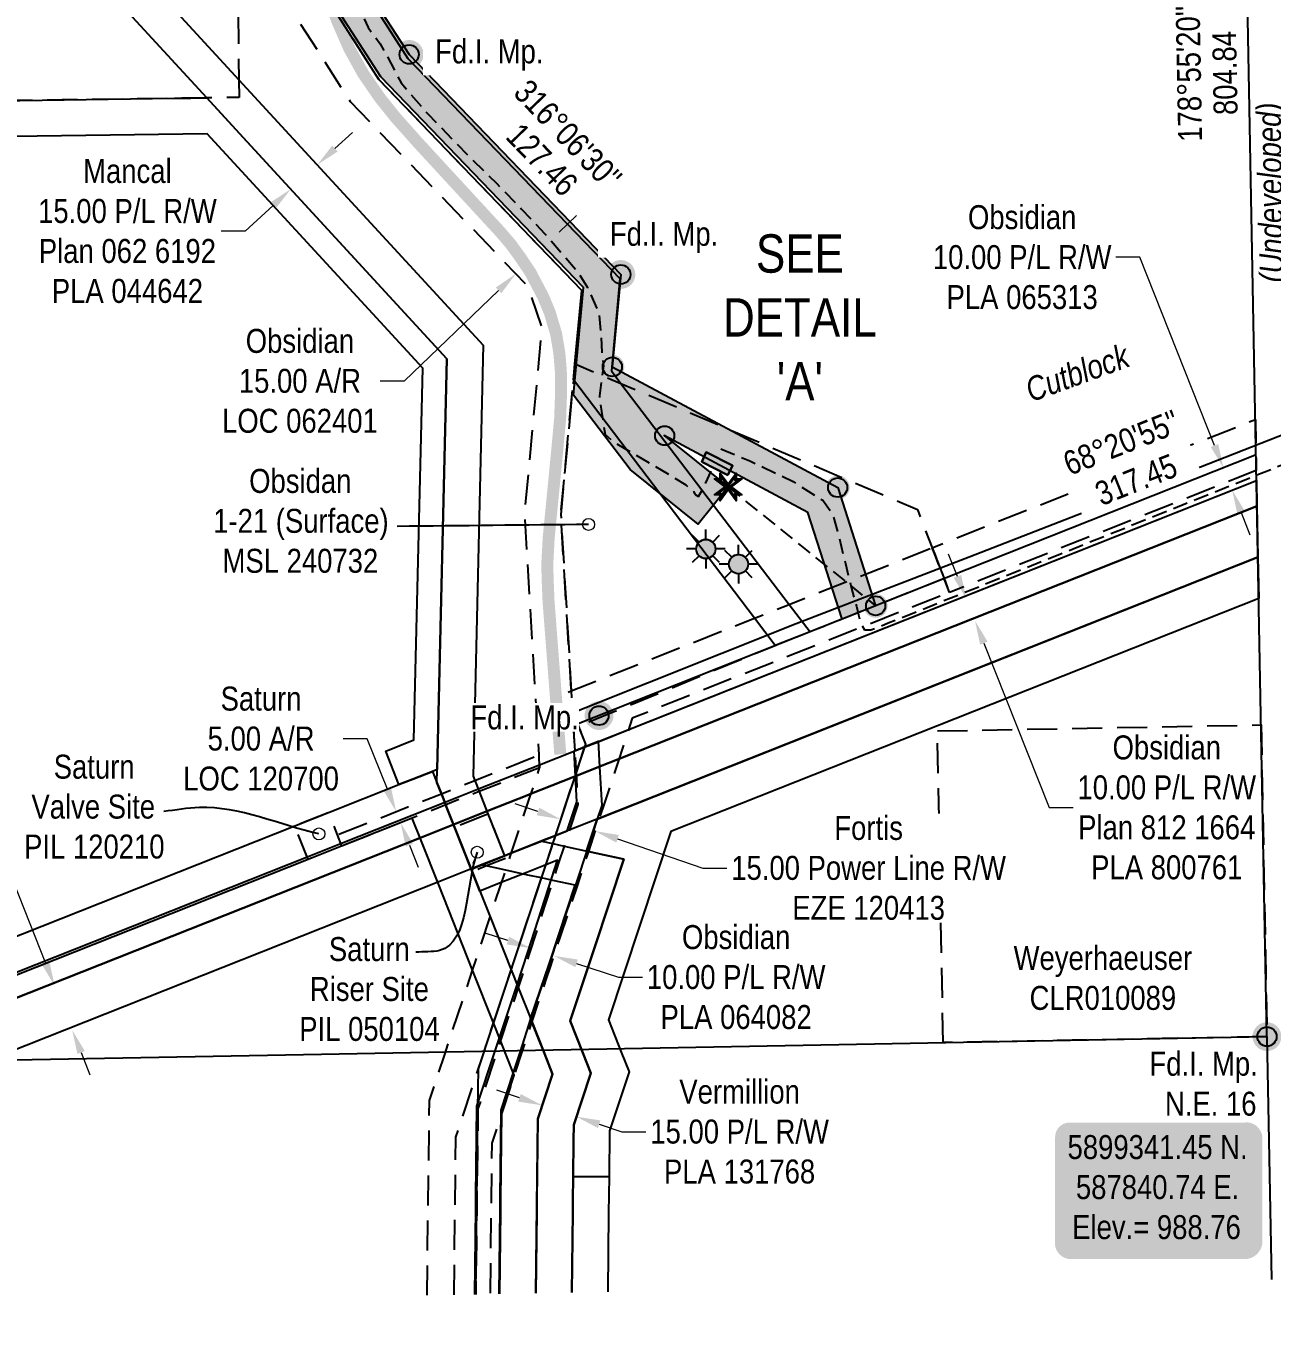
# Model space of a CAD drawing. Extents: x 583854 to 591751, y 5898015 to 5905299.
# Drawn here: x 587323 to 587843, y 5899224 to 5899763 of the extents above; entities that cross this region are included whole.
import ezdxf
from ezdxf.enums import TextEntityAlignment as Align

# ---------------------------------------------------------------- set-up
doc = ezdxf.new("R2010")
doc.units = 0
doc.header["$LTSCALE"] = 5
doc.header["$PDSIZE"] = 0.5
for name, pattern in [('foc-ACCESSROAD', [3.75, 2.5, -1.25]), ('foc-FLOWLINE', [3.75, 2.5, -1.25]), ('foc-TIELINE', [1.875, 1.25, -0.625]), ('UG_PIPE', [1.875, 1.25, -0.625])]:
    doc.linetypes.add(name, pattern=pattern)
doc.layers.get('Defpoints').update_dxf_attribs({"color": 9})
for name, color, linetype in [('AS-PIPE-UG', 44, 'UG_PIPE'), ('AS-POWER', 104, 'foc-POWER'), ('AS-ROADS', 254, 'Continuous'), ('C-AR', 13, 'foc-ACCESSROAD'), ('C-RW', 13, 'Continuous'), ('C-WS', 13, 'foc-ACCESSROAD'), ('C-WS-S', 8, 'Continuous'), ('DETAIL-T', 7, 'Continuous'), ('F-AR', 190, 'foc-ACCESSROAD'), ('F-EZE', 190, 'foc-FLOWLINE'), ('F-RW', 190, 'Continuous'), ('F-WS', 190, 'foc-ACCESSROAD'), ('L-BD', 7, 'Continuous'), ('L-BD1', 253, 'Continuous'), ('L-MON', 1, 'Continuous'), ('L-SEC', 7, 'Continuous'), ('L-TIE', 7, 'foc-TIELINE'), ('P-PROPOSED', 10, 'Continuous'), ('P-PROPOSED-H', 21, 'Continuous')]:
    doc.layers.add(name, color=color, linetype=linetype)
doc.layers.add('AS-STRUCTURE', color=7, linetype='Continuous', lineweight=30, true_color=0x595959)
doc.layers.add('AS-STRUCTURE-H', color=7, linetype='Continuous', true_color=0xa8a8a8)
for name, color, linetype, lineweight in [('C-AR-T', 13, 'Continuous', 9), ('C-RW-T', 13, 'Continuous', 9), ('C-WS-T', 13, 'Continuous', 9), ('F-AR-T', 190, 'Continuous', 9), ('F-EZE-T', 190, 'Continuous', 9), ('F-RW-T', 190, 'Continuous', 9), ('F-WS-T', 190, 'Continuous', 9), ('T-TEXT', 48, 'Continuous', 18)]:
    doc.layers.add(name, color=color, linetype=linetype, lineweight=lineweight)
doc.styles.add('175L', font='ARIALN.TTF', dxfattribs={"height": 20})
doc.styles.add('80', font='ARIALN.TTF', dxfattribs={"height": 10})
doc.styles.add('80CG', font='ARIALN.TTF', dxfattribs={"height": 10})
doc.styles.add('80L', font='ARIALN.TTF', dxfattribs={"height": 10})
doc.styles.add('80LS', font='ARIALNI.TTF', dxfattribs={"height": 10})
doc.styles.add('foc-LtypeFont', font='ARIALN.TTF', dxfattribs={"height": 7.35})
doc.linetypes.add('foc-POWER', pattern='A,6,-1,["P",foc-LtypeFont,S=0.2,R=0,X=-0.625,Y=-0.75],-1.24,4', length=12.24)
doc.linetypes.add('foc-POWER-NOLINE', pattern='A,0,-4,["P",foc-LtypeFont,S=0.2,R=0,X=-0.625,Y=-0.75],-8.24', length=12.24)
doc.dimstyles.new('Compass 5 000', dxfattribs={"dimscale": 5, "dimtxt": 9, "dimasz": 2, "dimexe": 0.2, "dimexo": 0.0625, "dimgap": 0.5, "dimtad": 0, "dimtih": 1, "dimtoh": 1, "dimzin": 0, "dimdsep": 46, "dimtxsty": '80CG', "dimcen": 0.1, "dimse1": 1, "dimse2": 1, "dimclrd": 256, "dimclrt": 256, "dimaunit": 1, "dimadec": 4, "dimazin": 0, "dimtfac": 0.06, "dimtofl": 0, "dimtmove": 0, "dimatfit": 1, "dimfxl": 0.2, "dimtolj": 1, "dimtzin": 0, "dimlwd": -1, "dimarcsym": 0})

# ---------------------------------------------------------------- blocks, each defined once
blk = doc.blocks.new('fdia')
at = {"color": 255, "const_width": 1}
blk.add_lwpolyline([(-0.5, 0, 1), (0.5, 0, 1)], format="xyb", close=True, dxfattribs=at)
blk = doc.blocks.new('Fdiaa')
blk.add_blockref('fdia', (0, 0))
blk = doc.blocks.new('fdib')
at = {"color": 1, "const_width": 1.6}
blk.add_lwpolyline([(-0.4, 0, 1), (0.4, 0, 1)], format="xyb", close=True, dxfattribs=at)
at = {"color": 1}
blk.add_circle((0, 0), 0.8, dxfattribs=at)
blk = doc.blocks.new('Fdibb')
blk.add_blockref('fdib', (0, 0))
blk = doc.blocks.new('fdicc')
for name in ['Fdibb', 'Fdiaa']:
    blk.add_blockref(name, (0, 0))
blk = doc.blocks.new('FDI')
blk.add_blockref('fdicc', (0, 0))
blk = doc.blocks.new('PLIA')
at = {"color": 255, "const_width": 1}
blk.add_lwpolyline([(-0.5, 0, 1), (0.5, 0, 1)], format="xyb", close=True, dxfattribs=at)
blk = doc.blocks.new('PLIAA')
blk.add_blockref('PLIA', (0, 0))
blk = doc.blocks.new('PLIB')
at = {"color": 1}
blk.add_circle((0, 0), 0.8, dxfattribs=at)
blk = doc.blocks.new('PLIBB')
blk.add_blockref('PLIB', (0, 0))
blk = doc.blocks.new('PLICC')
for name in ['PLIAA', 'PLIBB']:
    blk.add_blockref(name, (0, 0))
blk = doc.blocks.new('PLI')
blk.add_blockref('PLICC', (0, 0))
blk = doc.blocks.new('*D423')
at = {"layer": 'C-AR-T', "transparency": 16777216}
for p, q in [((587545.49, 5899677.02), (587552.7, 5899683.95)), ((587520.25, 5899652.76), (587480.93, 5899614.96)), ((587480.93, 5899614.96), (587470.93, 5899614.96))]:
    blk.add_line(p, q, dxfattribs=at)
for points in [[(587544.33, 5899678.22), (587546.64, 5899675.81), (587538.28, 5899670.09)], [(587519.1, 5899653.96), (587521.41, 5899651.56), (587527.46, 5899659.69)]]:
    blk.add_solid(points, dxfattribs=at)
at = {"layer": 'Defpoints', "color": 0, "transparency": 16777216}
for p in [(587523.17, 5899685.81), (587512.36, 5899675.41), (587538.28, 5899670.09)]:
    blk.add_point(p, dxfattribs=at)
at = {"layer": 'C-AR-T', "transparency": 16777216, "insert": (587437.41, 5899614.96), "char_height": 10, "attachment_point": 5, "style": '80CG'}
blk.add_mtext('\\A1;Obsidian\\P15.00 A/R\\PLOC 062401', dxfattribs=at)
blk = doc.blocks.new('*D430')
at = {"layer": 'C-RW-T', "transparency": 16777216}
for p, q in [((587787.73, 5899666.57), (587777.73, 5899666.57)), ((587818.87, 5899588.04), (587787.73, 5899666.57)), ((587829.93, 5899560.14), (587833.62, 5899550.84))]:
    blk.add_line(p, q, dxfattribs=at)
for points in [[(587820.42, 5899588.65), (587817.32, 5899587.42), (587822.56, 5899578.74)], [(587831.48, 5899560.76), (587828.38, 5899559.53), (587826.25, 5899569.44)]]:
    blk.add_solid(points, dxfattribs=at)
at = {"layer": 'Defpoints', "color": 0, "transparency": 16777216}
for p in [(587822.56, 5899578.74), (587813.5, 5899575.15), (587817.19, 5899565.85)]:
    blk.add_point(p, dxfattribs=at)
at = {"layer": 'C-RW-T', "transparency": 16777216, "insert": (587738.64, 5899666.57), "char_height": 10, "attachment_point": 5, "style": '80CG'}
blk.add_mtext('\\A1;Obsidian\\P10.00 P/L R/W\\PPLA 065313', dxfattribs=at)
blk = doc.blocks.new('*D431')
at = {"layer": 'C-RW-T', "transparency": 16777216}
for p, q in [((587524.19, 5899381.49), (587514.7, 5899384.64)), ((587552.8, 5899372.01), (587570.26, 5899366.23)), ((587570.26, 5899366.23), (587580.26, 5899366.23))]:
    blk.add_line(p, q, dxfattribs=at)
for points in [[(587524.71, 5899383.07), (587523.66, 5899379.91), (587533.68, 5899378.35)], [(587553.33, 5899373.59), (587552.28, 5899370.43), (587543.31, 5899375.16)]]:
    blk.add_solid(points, dxfattribs=at)
at = {"layer": 'Defpoints', "color": 0, "transparency": 16777216}
for p in [(587538.98, 5899394.35), (587548.61, 5899391.16), (587543.31, 5899375.16)]:
    blk.add_point(p, dxfattribs=at)
at = {"layer": 'C-RW-T', "transparency": 16777216, "insert": (587619.35, 5899366.23), "char_height": 10, "attachment_point": 5, "style": '80CG'}
blk.add_mtext('\\A1;Obsidian\\P10.00 P/L R/W\\PPLA 064082', dxfattribs=at)
blk = doc.blocks.new('*D432')
at = {"layer": 'C-RW-T', "transparency": 16777216}
for p, q in [((587711.64, 5899533.44), (587707.95, 5899542.74)), ((587722.67, 5899505.62), (587749.87, 5899437.02)), ((587749.87, 5899437.02), (587759.87, 5899437.02))]:
    blk.add_line(p, q, dxfattribs=at)
for points in [[(587713.19, 5899534.06), (587710.09, 5899532.83), (587715.32, 5899524.15)], [(587724.22, 5899506.23), (587721.12, 5899505), (587718.98, 5899514.91)]]:
    blk.add_solid(points, dxfattribs=at)
at = {"layer": 'Defpoints', "color": 0, "transparency": 16777216}
for p in [(587718.98, 5899514.91), (587683.79, 5899511.65), (587687.45, 5899502.41)]:
    blk.add_point(p, dxfattribs=at)
at = {"layer": 'C-RW-T', "transparency": 16777216, "insert": (587798.95, 5899437.02), "char_height": 10, "attachment_point": 5, "style": '80CG'}
blk.add_mtext('\\A1;Obsidian\\P10.00 P/L R/W\\PPlan 812 1664\\PPLA 800761', dxfattribs=at)
blk = doc.blocks.new('*D449')
at = {"layer": 'Defpoints', "color": 0, "transparency": 16777216}
for p in [(587476.85, 5899435.04), (587477.56, 5899435.32), (587478.69, 5899430.39)]:
    blk.add_point(p, dxfattribs=at)
at = {"layer": 'F-AR-T', "transparency": 16777216}
for p, q in [((587465.5, 5899465.73), (587455.5, 5899465.73)), ((587473.87, 5899444.62), (587465.5, 5899465.73)), ((587483.08, 5899421.37), (587486.77, 5899412.08))]:
    blk.add_line(p, q, dxfattribs=at)
for points in [[(587475.42, 5899445.23), (587472.32, 5899444), (587477.56, 5899435.32)], [(587484.63, 5899421.99), (587481.54, 5899420.76), (587479.4, 5899430.67)]]:
    blk.add_solid(points, dxfattribs=at)
at = {"layer": 'F-AR-T', "transparency": 16777216, "insert": (587421.21, 5899465.73), "char_height": 10, "attachment_point": 5, "style": '80CG'}
blk.add_mtext('\\A1;Saturn\\P5.00 A/R\\PLOC 120700', dxfattribs=at)
blk = doc.blocks.new('*D457')
at = {"layer": 'Defpoints', "color": 0, "transparency": 16777216}
for p in [(587548.51, 5899438.97), (587562.79, 5899434.07), (587560.44, 5899427.22)]:
    blk.add_point(p, dxfattribs=at)
at = {"layer": 'F-EZE-T', "transparency": 16777216}
for p, q in [((587536.7, 5899435.37), (587527.25, 5899438.62)), ((587569.9, 5899423.98), (587605.46, 5899411.78)), ((587605.46, 5899411.78), (587615.46, 5899411.78))]:
    blk.add_line(p, q, dxfattribs=at)
for points in [[(587537.25, 5899436.95), (587536.16, 5899433.79), (587546.16, 5899432.12)], [(587570.44, 5899425.55), (587569.36, 5899422.4), (587560.44, 5899427.22)]]:
    blk.add_solid(points, dxfattribs=at)
at = {"layer": 'F-EZE-T', "transparency": 16777216, "insert": (587674.6, 5899411.78), "char_height": 10, "attachment_point": 5, "style": '80CG', "bg_fill": 3, "box_fill_scale": 1.1, "bg_fill_color": 256, "bg_fill_true_color": 13158600, "bg_fill_transparency": 0}
blk.add_mtext('\\A1;Fortis\\P15.00 Power Line R/W\\PEZE 120413', dxfattribs=at)
blk = doc.blocks.new('*D468')
at = {"layer": 'Defpoints', "color": 0, "transparency": 16777216}
for p in [(587442.65, 5899707.3), (587431.61, 5899697.15), (587433.59, 5899694.99)]:
    blk.add_point(p, dxfattribs=at)
at = {"layer": 'F-RW-T', "transparency": 16777216}
for p, q in [((587451.99, 5899711.91), (587459.35, 5899718.68)), ((587426.23, 5899688.22), (587414.55, 5899677.48)), ((587414.55, 5899677.48), (587404.55, 5899677.48))]:
    blk.add_line(p, q, dxfattribs=at)
for points in [[(587450.86, 5899713.14), (587453.12, 5899710.68), (587444.63, 5899705.14)], [(587425.11, 5899689.45), (587427.36, 5899687), (587433.59, 5899694.99)]]:
    blk.add_solid(points, dxfattribs=at)
at = {"layer": 'F-RW-T', "transparency": 16777216, "insert": (587365.46, 5899677.48), "char_height": 10, "attachment_point": 5, "style": '80CG'}
blk.add_mtext('\\A1;Mancal\\P15.00 P/L R/W\\PPlan 062 6192\\PPLA 044642', dxfattribs=at)
blk = doc.blocks.new('*D471')
at = {"layer": 'Defpoints', "color": 0, "transparency": 16777216}
for p in [(587541.18, 5899320.97), (587555.43, 5899316.25), (587552.72, 5899308.06)]:
    blk.add_point(p, dxfattribs=at)
at = {"layer": 'F-RW-T', "transparency": 16777216}
for p, q in [((587528.98, 5899315.92), (587519.48, 5899319.06)), ((587562.21, 5899304.91), (587571.7, 5899301.77)), ((587571.7, 5899301.77), (587581.7, 5899301.77))]:
    blk.add_line(p, q, dxfattribs=at)
for points in [[(587529.5, 5899317.5), (587528.45, 5899314.33), (587538.47, 5899312.77)], [(587562.73, 5899306.49), (587561.69, 5899303.33), (587552.72, 5899308.06)]]:
    blk.add_solid(points, dxfattribs=at)
at = {"layer": 'F-RW-T', "transparency": 16777216, "insert": (587620.79, 5899301.77), "char_height": 10, "attachment_point": 5, "style": '80CG'}
blk.add_mtext('\\A1;Vermillion\\P15.00 P/L R/W\\PPLA 131768', dxfattribs=at)
blk = doc.blocks.new('*D472')
at = {"layer": 'Defpoints', "color": 0, "transparency": 16777216}
for p in [(587335.09, 5899362.72), (587344.11, 5899366.29), (587351.48, 5899347.71)]:
    blk.add_point(p, dxfattribs=at)
at = {"layer": 'F-RW-T', "transparency": 16777216}
for p, q in [((587297.01, 5899458.78), (587287.01, 5899458.78)), ((587331.4, 5899372.01), (587297.01, 5899458.78)), ((587346.14, 5899334.84), (587349.82, 5899325.54))]:
    blk.add_line(p, q, dxfattribs=at)
for points in [[(587332.95, 5899372.63), (587329.85, 5899371.4), (587335.09, 5899362.72)], [(587347.69, 5899335.45), (587344.59, 5899334.23), (587342.45, 5899344.14)]]:
    blk.add_solid(points, dxfattribs=at)
at = {"layer": 'F-RW-T', "transparency": 16777216, "insert": (587247.47, 5899458.78), "char_height": 10, "attachment_point": 5, "style": '80CG'}
blk.add_mtext('\\A1;Westbrick\\P20.00 P/L R/W\\PPlan 802 2078\\PPLA 800053', dxfattribs=at)
blk = doc.blocks.new('GAS')
h = blk.add_hatch(color=255)
h.dxf.hatch_style = 1
edge = h.paths.add_edge_path()
edge.add_arc((0, 0), 0.9, 0, 360)
for p, q in [((-0.57, 0.57), (-1.14, 1.14)), ((0, 0.81), (0, 1.62)), ((0.57, 0.57), (1.14, 1.14)), ((-0.81, 0), (-1.62, 0)), ((1.62, 0), (0.81, 0)), ((-0.57, -0.57), (-1.14, -1.14)), ((0, -0.81), (0, -1.62)), ((1.14, -1.14), (0.57, -0.57))]:
    blk.add_line(p, q)
blk.add_circle((0, 0), 0.8)
blk = doc.blocks.new('TEMP')
h = blk.add_hatch(color=255)
h.dxf.hatch_style = 1
h.paths.add_polyline_path([(0, 0.25), (-0.67, 1.15), (-0.67, 0.67), (-1.15, 0.67), (-0.25, 0), (-1.15, -0.67), (-0.67, -0.67), (-0.67, -1.15), (0, -0.25), (0.67, -1.15), (0.67, -0.67), (1.15, -0.67), (0.25, 0), (1.15, 0.67), (0.67, 0.67), (0.67, 1.15)])
h.paths.add_polyline_path([(0.57, 0.85), (0.57, 0.57), (0.85, 0.57), (0.08, 0), (0.85, -0.57), (0.57, -0.57), (0.57, -0.85), (0, -0.08), (-0.57, -0.85), (-0.57, -0.57), (-0.85, -0.57), (-0.08, 0), (-0.85, 0.57), (-0.57, 0.57), (-0.57, 0.85), (0, 0.08)], flags=16)
h = blk.add_hatch(color=1)
h.dxf.hatch_style = 1
h.paths.add_polyline_path([(0, 0.08), (-0.57, 0.85), (-0.57, 0.57), (-0.85, 0.57), (-0.08, 0), (-0.85, -0.57), (-0.57, -0.57), (-0.57, -0.85), (0, -0.08), (0.57, -0.85), (0.57, -0.57), (0.85, -0.57), (0.08, 0), (0.85, 0.57), (0.57, 0.57), (0.57, 0.85)])
at = {"color": 1}
for p, q in [((-0.08, 0), (0.08, 0)), ((0, 0.08), (0, -0.08))]:
    blk.add_line(p, q, dxfattribs=at)
at = {"color": 255, "flags": 128}
blk.add_lwpolyline([(-0.25, 0), (-1.15, 0.67), (-0.67, 0.67), (-0.67, 1.15), (0, 0.25), (0.67, 1.15), (0.67, 0.67), (1.15, 0.67), (0.25, 0), (1.15, -0.67), (0.67, -0.67), (0.67, -1.15), (0, -0.25), (-0.67, -1.15), (-0.67, -0.67), (-1.15, -0.67)], close=True, dxfattribs=at)
at = {"color": 1, "flags": 128}
blk.add_lwpolyline([(-0.08, 0), (-0.85, 0.57), (-0.57, 0.57), (-0.57, 0.85), (0, 0.08), (0.57, 0.85), (0.57, 0.57), (0.85, 0.57), (0.08, 0), (0.85, -0.57), (0.57, -0.57), (0.57, -0.85), (0, -0.08), (-0.57, -0.85), (-0.57, -0.57), (-0.85, -0.57)], close=True, dxfattribs=at)
blk = doc.blocks.new('*U518')
h = blk.add_hatch(color=254)
edge = h.paths.add_edge_path()
edge.add_line((-36.5, -28.5), (36.5, -28.5))
edge.add_arc((36.5, -22.5), 6, 270, 360)
edge.add_line((42.5, -22.5), (42.5, 21))
edge.add_arc((36.5, 21), 6, 0, 90)
edge.add_line((36.5, 27), (-36.5, 27))
edge.add_arc((-36.5, 21), 6, 90, 180)
edge.add_line((-42.5, 21), (-42.5, -22.5))
edge.add_arc((-36.5, -22.5), 6, 180, 270)
at = {"color": 1, "flags": 128}
blk.add_lwpolyline([(-36.5, -28.5, 3, 3, 0), (36.5, -28.5, 3, 3, 0.414214), (42.5, -22.5, 3, 3, 0), (42.5, 21, 3, 0, 0.414214), (36.5, 27, 0, 0, 0), (-36.5, 27, 0, 0, 0.414214), (-42.5, 21, 0, 0, 0), (-42.5, -22.5, 0, 3, 0.414214)], format="xyseb", close=True, dxfattribs=at)
blk.add_lwpolyline([(-6.9, -6.79, 0, 10, 0), (0, 0, 5, 5, 0)], format="xyseb", dxfattribs=at)
at = {"color": 1, "style": '80'}
blk.add_attdef('ENTER_TEXT_001', (-35.99, -5), '', height=10, dxfattribs=at)

msp = doc.modelspace()

# ---------------------------------------------------------------- hatches: boundary and pattern name
at = {"layer": 'AS-STRUCTURE-H'}
h = msp.add_hatch(color=256, dxfattribs=at)
h.dxf.hatch_style = 1
h.paths.add_polyline_path([(587615.886, 5899575.746), (587617.869, 5899579.655), (587606.824, 5899585.204), (587604.974, 5899581.291)])
at = {"layer": 'P-PROPOSED-H'}
h = msp.add_hatch(color=256, dxfattribs=at)
h.dxf.hatch_style = 1
h.paths.add_polyline_path([(587498.3, 5900068.084), (587495.271, 5899938.971), (587455.794, 5899844.767), (587466.181, 5899777.245), (587482.96, 5899751.215), (587571.284, 5899659.405), (587567.707, 5899620.844), (587661.696, 5899570.507), (587677.526, 5899521.168), (587663.558, 5899515.626), (587649.272, 5899560.153), (587589.393, 5899592.245), (587616.013, 5899570.777), (587603.463, 5899555.216), (587575.08, 5899578.106), (587551.556, 5899609.057), (587555.721, 5899653.956), (587471.146, 5899741.869), (587451.848, 5899771.807), (587440.333, 5899846.664), (587480.348, 5899942.154), (587483.287, 5900067.418), (587468.418, 5900199.55), (587464.068, 5900238.516), (587421.527, 5900476.395), (587401.296, 5900565.023), (587414.72, 5900587.842), (587610.511, 5900644.645), (587595.098, 5900715.345), (587637.209, 5900724.525), (587640.402, 5900709.876), (587612.941, 5900703.889), (587628.144, 5900634.15), (587424.621, 5900575.103), (587413.545, 5900556.276), (587431.325, 5900478.388), (587473.965, 5900239.952), (587478.352, 5900200.659), (587640.4, 5900201.215), (587640.428, 5900162.253), (587682.923, 5900162.966), (587683.174, 5900147.975), (587625.446, 5900147.006), (587625.418, 5900186.17), (587485.04, 5900185.689)])

# ---------------------------------------------------------------- linework, layer by layer
at = {"layer": 'AS-PIPE-UG', "flags": 128}
for points in [[(587635.468, 5900717.015), (587623.473, 5900713.644), (587611.978, 5900710.894), (587607.4, 5900709.99), (587605.851, 5900709.277), (587604.941, 5900707.275), (587607.104, 5900698.956), (587608.624, 5900692.884), (587610.718, 5900684.29), (587614.398, 5900665.328), (587615.323, 5900656.302), (587617.118, 5900649.526), (587619.328, 5900643.37), (587618.961, 5900641.09), (587616.918, 5900638.948), (587612.123, 5900636.901), (587601.948, 5900633.873), (587588.969, 5900632.192), (587572.98, 5900629.471), (587561.106, 5900626.22), (587537.973, 5900620.058), (587518.547, 5900614.496), (587503.176, 5900609.467), (587479.284, 5900602.431), (587462.535, 5900597.005), (587450.92, 5900592.162), (587443.266, 5900588.764), (587434.45, 5900585.133), (587429.052, 5900583.099), (587424.024, 5900581.127), (587418.857, 5900579.3), (587415.625, 5900576.2), (587413.506, 5900572.074), (587410.117, 5900566.107), (587407.375, 5900561.591), (587404.844, 5900555.784), (587406.899, 5900544.435), (587411.279, 5900528.419), (587416.956, 5900506.543), (587426.165, 5900475.14), (587429.528, 5900456.532), (587433.197, 5900436.737), (587437.123, 5900415.084), (587443.15, 5900381.852), (587447.14, 5900361.991), (587452.106, 5900337.124), (587457.907, 5900305.877), (587463.538, 5900269.253), (587468.282, 5900242.073), (587472.046, 5900217.673), (587474.478, 5900199.931), (587481.105, 5900157.423), (587480.973, 5900134.854), (587484.107, 5900112.306), (587485.972, 5900097.791), (587487.144, 5900085.443), (587487.578, 5900074.771), (587486.053, 5900055.711), (587484.885, 5900032.957), (587483.645, 5900007.07), (587482.914, 5899982.203), (587482.564, 5899966.878), (587482.275, 5899956.761), (587481.906, 5899949.864), (587480.423, 5899941.092), (587478.205, 5899929.284), (587471.504, 5899908.504), (587461.976, 5899885.742), (587455.992, 5899873.636), (587454.359, 5899861.655), (587452.013, 5899852.881), (587450.034, 5899844.035), (587449.843, 5899835.397), (587451.042, 5899824.912), (587453.357, 5899805.646), (587456.723, 5899788.129), (587460.425, 5899774.607), (587465.836, 5899762.413), (587470.934, 5899755.672), (587479.573, 5899739.402), (587490.749, 5899726.417), (587507.768, 5899708.869), (587519.485, 5899697.346), (587529.635, 5899686.854), (587539.586, 5899676.353), (587547.77, 5899667.03), (587553.422, 5899660.345), (587557.321, 5899653.952), (587562.109, 5899643.456), (587562.857, 5899635.721), (587563.36, 5899626.929), (587563.958, 5899621.323), (587562.334, 5899608.749), (587563.144, 5899602.27), (587564.704, 5899592.637), (587568.565, 5899589.253), (587582.336, 5899581.281), (587591.456, 5899575.991), (587598.344, 5899571.579), (587601.614, 5899568.803), (587602.264, 5899567.589), (587603.671, 5899566.802), (587605.728, 5899570.428), (587608.916, 5899577.381)], [(587612.929, 5899586.699), (587625.071, 5899581.667), (587643.111, 5899573.04), (587655.517, 5899565.223), (587659.685, 5899559.339), (587662.182, 5899550.231), (587664.893, 5899538.81), (587667.38, 5899528.927), (587669.484, 5899520.976), (587670.406, 5899517.355), (587671.13, 5899514.118), (587672.879, 5899511.112), (587675.497, 5899511.13), (587682.807, 5899514.017), (587963.114, 5899626.62), (587967.188, 5899629.352), (587971.988, 5899633.234), (587976.058, 5899637.002), (587979.169, 5899640.138), (587982.016, 5899643.989), (587985.206, 5899648.935), (587989.897, 5899656.873), (587994.501, 5899664.625), (587998.205, 5899670.045), (588000.791, 5899673.248), (588003.417, 5899675.712), (588007.051, 5899678.412), (588013.72, 5899680.863), (588019.781, 5899683.107), (588031.501, 5899686.275), (588047.036, 5899691.338), (588067.886, 5899699.778), (588091.434, 5899710.338), (588114.999, 5899720.411), (588129.035, 5899727.087), (588136.958, 5899730.848), (588142.324, 5899733.179), (588147.015, 5899735.749), (588149.383, 5899742.336), (588151.4, 5899749.793), (588153.835, 5899757.501), (588155.52, 5899763.352), (588156.93, 5899768.704), (588158.283, 5899773.542), (588160.012, 5899780.265), (588162.046, 5899785.624), (588165.184, 5899788.09), (588170.589, 5899791.546), (588176.723, 5899795.652), (588186.296, 5899799.791), (588195.163, 5899800.041), (588211.62, 5899800.587), (588223, 5899801.04), (588231.2, 5899801.289), (588255.913, 5899802.773), (588260.792, 5899802.85), (588266.978, 5899803.107), (588270.743, 5899803.152), (588274.192, 5899804.077), (588275.136, 5899806.486), (588274.272, 5899812.681), (588273.646, 5899820.655), (588272.77, 5899846.15), (588272.604, 5899871.858), (588272.226, 5899908.412), (588271.538, 5899943.486), (588273.368, 5899967.69), (588274.684, 5899974.249), (588276.577, 5899984.478), (588278.617, 5899996.656), (588279.865, 5900008.266)]]:
    msp.add_lwpolyline(points, dxfattribs=at)
at = {"layer": 'AS-POWER', "flags": 128}
for points in [[(587551.419, 5899476.63), (587644.37, 5899513.858), (587716.573, 5899541.592), (587809.071, 5899577.581), (587892.45, 5899610.323), (587961.99, 5899636.614), (587961.99, 5899636.614), (588019.844, 5899663.994), (588019.844, 5899663.994), (588036.793, 5899671.585)], [(587510.773, 5899233.904), (587511.652, 5899311.315), (587511.842, 5899327.973)]]:
    msp.add_lwpolyline(points, dxfattribs=at)
at = {"layer": 'AS-POWER', "linetype": 'foc-POWER-NOLINE', "flags": 128}
msp.add_lwpolyline([(587511.842, 5899327.973), (587556.623, 5899463.517), (587551.419, 5899476.63)], dxfattribs=at)
at = {"layer": 'AS-ROADS', "const_width": 4.998, "flags": 128}
msp.add_lwpolyline([(587546.007, 5899459.217), (587541.982, 5899511.544), (587541.095, 5899523.184), (587540.802, 5899530.258), (587540.564, 5899538.223), (587541.148, 5899549.3), (587544.709, 5899585.958), (587545.946, 5899599.3), (587546.357, 5899610.958), (587546.226, 5899619.248), (587545.609, 5899626.641), (587544.29, 5899634.524), (587541.648, 5899643.422), (587538.96, 5899649.967), (587533.505, 5899660.341), (587529.411, 5899666.442), (587525.431, 5899671.924), (587521.114, 5899676.989), (587486.294, 5899714.783), (587477.489, 5899724.692), (587470.89, 5899732.894), (587463.779, 5899743.218), (587458, 5899753.671), (587453.183, 5899764.682), (587449.533, 5899774.392)], dxfattribs=at)
at = {"layer": 'AS-STRUCTURE', "flags": 128}
msp.add_lwpolyline([(587615.886, 5899575.746), (587617.869, 5899579.655), (587606.824, 5899585.204), (587604.974, 5899581.291)], close=True, dxfattribs=at)
at = {"layer": 'C-AR', "flags": 128}
msp.add_lwpolyline([(587490.468, 5899233.526), (587491.395, 5899314.751), (587497.642, 5899333.612), (587509.427, 5899369.2), (587516.772, 5899391.382), (587521.059, 5899404.327), (587523.234, 5899410.895), (587525.109, 5899416.557), (587533.032, 5899440.483), (587533.301, 5899441.294), (587537.395, 5899453.649), (587537.125, 5899458.939), (587531.193, 5899559.566), (587538.446, 5899637.344), (587532.444, 5899654.51), (587458.549, 5899731.389), (587436.759, 5899765.285), (587428.667, 5899818.589), (587439.689, 5899844.896), (587451.1, 5899770.715), (587470.376, 5899740.729), (587554.947, 5899652.744), (587552.091, 5899622.124), (587551.465, 5899615.403), (587546.233, 5899559.31), (587550.577, 5899485.691), (587551.058, 5899477.541), (587551.501, 5899470.021), (587552.129, 5899459.384), (587552.603, 5899451.35), (587552.742, 5899449.001), (587553.374, 5899438.289), (587549.358, 5899426.17), (587547.619, 5899420.925), (587545.299, 5899413.93), (587542.935, 5899406.6), (587532.913, 5899375.535), (587528.43, 5899361.994), (587521.086, 5899339.811), (587519.169, 5899334.014), (587511.652, 5899311.315), (587511.223, 5899273.508), (587511.166, 5899268.512), (587510.773, 5899233.904)], dxfattribs=at)
at = {"layer": 'C-RW'}
for points in [[(587489.56, 5900137.957), (587497.622, 5900066.579), (587494.666, 5899937.416), (587455.223, 5899843.137), (587465.678, 5899775.616), (587482.475, 5899749.562), (587570.88, 5899657.766), (587567.319, 5899619.184), (587571.296, 5899613.956), (587641.447, 5899521.749), (587650.154, 5899510.305), (587635.678, 5899504.559), (587626.979, 5899516.009), (587551.465, 5899615.403), (587552.091, 5899622.124), (587554.947, 5899652.744), (587470.376, 5899740.729), (587451.1, 5899770.715), (587439.689, 5899844.896), (587479.807, 5899940.653), (587482.755, 5900065.875), (587474.403, 5900137.675)], [(587221.568, 5899329.726), (587440.833, 5899416.639), (587454.79, 5899422.172), (587484.263, 5899433.855), (587498.208, 5899439.386), (587512.147, 5899444.91), (587537.372, 5899454.899), (587552.106, 5899460.635), (587555.706, 5899462.063), (587562.151, 5899464.62), (587573.907, 5899469.287), (587836.378, 5899573.474), (587836.578, 5899562.801), (587569.917, 5899457.07), (587562.723, 5899454.217), (587552.719, 5899450.251), (587551.666, 5899449.834), (587533.277, 5899442.544), (587532.768, 5899442.342), (587515.811, 5899435.619), (587501.883, 5899430.098), (587487.941, 5899424.572), (587250.025, 5899330.255)], [(587510.328, 5899233.896), (587510.734, 5899269.6), (587510.791, 5899274.597), (587511.22, 5899312.404), (587518.737, 5899335.102), (587520.654, 5899340.899), (587527.998, 5899363.083), (587532.481, 5899376.623), (587542.503, 5899407.688), (587544.867, 5899415.018), (587539.047, 5899412.712), (587532.094, 5899409.957), (587520.627, 5899405.415), (587512.485, 5899402.189), (587508.844, 5899411.366), (587514.799, 5899413.728), (587522.776, 5899416.892), (587524.677, 5899417.645), (587539.773, 5899423.629), (587543.087, 5899424.943), (587548.927, 5899427.258), (587552.942, 5899439.377), (587552.31, 5899450.089), (587552.171, 5899452.439), (587551.73, 5899460.68), (587555.229, 5899462.074), (587561.772, 5899464.67), (587562.315, 5899454.055), (587563.312, 5899437.935), (587561.322, 5899432.135), (587557.291, 5899419.747), (587552.567, 5899405.493), (587545.537, 5899384.275), (587541.08, 5899370.807), (587539.889, 5899367.21), (587533.636, 5899348.873), (587529.284, 5899335.299), (587526.393, 5899326.433), (587521.206, 5899310.768), (587520.798, 5899274.489), (587520.742, 5899269.49), (587520.345, 5899234.082)]]:
    msp.add_lwpolyline(points, dxfattribs=at)
at = {"layer": 'C-RW', "flags": 128}
msp.add_lwpolyline([(587836.177, 5899584.149), (587551.437, 5899471.118), (587552.057, 5899460.61), (587836.378, 5899573.474)], dxfattribs=at)
at = {"layer": 'C-WS', "flags": 128}
for points in [[(587411.959, 5899740.67), (587412.06, 5899733.264), (587398.567, 5899733.081), (587391.893, 5899732.989), (587385.145, 5899732.896), (587302.071, 5899731.76), (587300.566, 5899841.751), (587410.555, 5899843.254), (587410.793, 5899825.937), (587411.024, 5899808.973), (587411.959, 5899740.67)], [(587553.696, 5899470.892), (587551.501, 5899470.021), (587551.058, 5899477.541), (587550.577, 5899485.691), (587546.233, 5899559.31), (587551.465, 5899615.403), (587552.743, 5899621.847), (587571.296, 5899613.956), (587694.951, 5899561.364), (587701.108, 5899545.424), (587702.309, 5899542.315), (587706.096, 5899532.512), (587697.129, 5899528.952), (587650.435, 5899510.417), (587635.958, 5899504.67), (587553.696, 5899470.892)]]:
    msp.add_lwpolyline(points, close=True, dxfattribs=at)
at = {"layer": 'F-AR', "flags": 128}
msp.add_lwpolyline([(587484.286, 5899432.605), (587454.813, 5899420.922), (587452.968, 5899425.573), (587482.443, 5899437.255), (587496.389, 5899442.786), (587510.322, 5899448.313), (587537.125, 5899458.939), (587537.395, 5899453.649), (587512.171, 5899443.66), (587498.231, 5899438.134), (587484.286, 5899432.605)], close=True, dxfattribs=at)
at = {"layer": 'F-EZE', "flags": 128}
msp.add_lwpolyline([(587836.3, 5899577.585), (587708.312, 5899526.776), (587706.498, 5899531.47), (587702.308, 5899542.315), (587701.108, 5899545.424), (587835.898, 5899598.933), (587836.177, 5899584.149), (587836.3, 5899577.585)], close=True, dxfattribs=at)
msp.add_lwpolyline([(587501.727, 5899233.736), (587502.446, 5899299.534), (587513.804, 5899333.914), (587518.176, 5899347.146), (587525.512, 5899369.35), (587538.163, 5899407.641), (587539.479, 5899411.623), (587542.891, 5899421.955), (587543.519, 5899423.854), (587551.689, 5899448.584), (587552.603, 5899451.35), (587555.73, 5899460.813), (587556.623, 5899463.517), (587553.696, 5899470.892), (587551.058, 5899477.541), (587548.198, 5899484.747), (587550.577, 5899485.691), (587626.979, 5899516.009), (587641.447, 5899521.749), (587701.108, 5899545.424), (587702.308, 5899542.315), (587706.498, 5899531.47), (587708.312, 5899526.776), (587575.961, 5899474.257), (587573.93, 5899468.037), (587569.94, 5899455.82), (587563.744, 5899436.846), (587561.754, 5899431.046), (587557.723, 5899418.659), (587552.999, 5899404.405), (587545.969, 5899383.186), (587541.511, 5899369.718), (587540.321, 5899366.121), (587534.068, 5899347.785), (587529.716, 5899334.211), (587526.825, 5899325.345), (587521.638, 5899309.68), (587517.413, 5899297.042), (587517.155, 5899273.444), (587517.101, 5899268.447), (587516.725, 5899234.015)], dxfattribs=at)
at = {"layer": 'F-RW'}
for points in [[(587514.799, 5899413.728), (587508.844, 5899411.366), (587501.905, 5899428.847), (587498.586, 5899437.236), (587498.231, 5899438.134), (587496.389, 5899442.786), (587494.553, 5899447.421), (587494.686, 5899452.949), (587498.743, 5899624.15), (587412.199, 5899718.258), (587398.567, 5899733.081), (587348.099, 5899787.962), (587359.138, 5899798.113), (587411.959, 5899740.67), (587513.872, 5899629.846), (587509.615, 5899450.109), (587510.322, 5899448.313), (587512.171, 5899443.66), (587515.835, 5899434.369), (587522.776, 5899416.892), (587514.799, 5899413.728)], [(587566.551, 5899302.143), (587566.343, 5899282.902), (587551.354, 5899283.078), (587551.523, 5899298.06), (587551.597, 5899304.675), (587558.746, 5899326.265), (587555.402, 5899334.69), (587550.129, 5899347.994), (587560.218, 5899378.467), (587572.483, 5899415.504), (587556.984, 5899418.821), (587561.322, 5899432.135), (587836.98, 5899541.455), (587837.305, 5899524.188), (587592.059, 5899426.956), (587566.073, 5899348.46), (587571.413, 5899334.988), (587574.69, 5899326.729), (587566.551, 5899302.143)]]:
    msp.add_lwpolyline(points, close=True, dxfattribs=at)
for points in [[(587302.071, 5899731.76), (587385.145, 5899732.896), (587391.893, 5899732.989), (587398.567, 5899733.081), (587412.199, 5899718.258), (587498.743, 5899624.15), (587494.686, 5899452.949), (587492.706, 5899452.085), (587484.562, 5899448.914), (587478.719, 5899446.627), (587473.198, 5899460.567), (587484.969, 5899465.229), (587488.646, 5899620.35), (587398.775, 5899718.075), (587287.27, 5899716.55)], [(587250.025, 5899330.255), (587487.941, 5899424.572), (587501.883, 5899430.098), (587515.811, 5899435.619), (587532.768, 5899442.342), (587533.277, 5899442.544), (587551.666, 5899449.834), (587552.719, 5899450.251), (587562.723, 5899454.217), (587569.917, 5899457.07), (587836.578, 5899562.801), (587836.98, 5899541.455), (587561.731, 5899432.297), (587549.335, 5899427.42), (587543.495, 5899425.105), (587540.182, 5899423.791), (587525.086, 5899417.807), (587523.185, 5899417.054), (587515.207, 5899413.89), (587509.252, 5899411.528), (587495.305, 5899405.998), (587306.935, 5899331.313)], [(587216.081, 5899342.441), (587435.33, 5899429.409), (587449.267, 5899434.938), (587478.719, 5899446.627), (587484.562, 5899448.914), (587492.706, 5899452.085), (587494.554, 5899447.421), (587496.39, 5899442.787), (587498.232, 5899438.136), (587498.589, 5899437.239), (587501.907, 5899428.847), (587509.276, 5899410.278), (587512.917, 5899401.101), (587516.772, 5899391.382), (587525.512, 5899369.35), (587528.43, 5899361.994), (587534.068, 5899347.785), (587539.377, 5899334.391), (587542.785, 5899325.803), (587536.617, 5899307.177), (587536.236, 5899273.238), (587536.18, 5899268.239), (587535.8, 5899234.37)], [(587520.789, 5899234.091), (587521.174, 5899268.402), (587521.23, 5899273.4), (587521.638, 5899309.68), (587526.825, 5899325.345), (587523.352, 5899334.092), (587521.086, 5899339.811), (587518.176, 5899347.146), (587509.427, 5899369.2), (587495.328, 5899404.747), (587487.965, 5899423.322), (587484.286, 5899432.605), (587454.813, 5899420.922), (587440.856, 5899415.388), (587221.592, 5899328.476), (587037.683, 5899255.572), (586957.027, 5899223.591)], [(587535.8, 5899234.37), (587536.617, 5899307.177), (587542.785, 5899325.803), (587539.377, 5899334.391), (587533.636, 5899348.873), (587539.889, 5899367.21), (587541.08, 5899370.807), (587545.537, 5899384.275), (587552.26, 5899404.566), (587542.935, 5899406.6), (587538.163, 5899407.641), (587532.526, 5899408.869), (587523.234, 5899410.895), (587513.181, 5899413.086), (587522.776, 5899416.892), (587524.677, 5899417.645), (587538.156, 5899422.988), (587542.891, 5899421.955), (587547.619, 5899420.925), (587557.72, 5899418.656), (587572.483, 5899415.504), (587560.215, 5899378.47), (587550.129, 5899347.994), (587555.402, 5899334.69), (587558.746, 5899326.265), (587551.597, 5899304.675), (587551.523, 5899298.06), (587551.353, 5899283.075), (587551.242, 5899273.076), (587551.186, 5899268.075), (587550.811, 5899234.65)], [(587550.811, 5899234.65), (587551.186, 5899268.075), (587551.242, 5899273.076), (587551.353, 5899283.077), (587566.344, 5899282.901), (587566.176, 5899267.912), (587565.804, 5899234.929)]]:
    msp.add_lwpolyline(points, dxfattribs=at)
at = {"layer": 'F-WS'}
msp.add_lwpolyline([(587840.744, 5899341.454), (587705.704, 5899338.93), (587703.282, 5899468.978), (587838.309, 5899471.491), (587840.744, 5899341.454)], close=True, dxfattribs=at)
at = {"layer": 'F-WS', "flags": 128}
for points in [[(587452.968, 5899425.573), (587454.813, 5899420.922), (587440.856, 5899415.388), (587435.33, 5899429.409), (587449.267, 5899434.938), (587452.968, 5899425.573)], [(587523.208, 5899415.804), (587515.231, 5899412.64), (587509.276, 5899410.278), (587501.905, 5899428.847), (587515.835, 5899434.369), (587523.208, 5899415.804)]]:
    msp.add_lwpolyline(points, close=True, dxfattribs=at)
at = {"layer": 'L-SEC'}
for p, q in [((587438.889, 5899333.97), (587840.744, 5899341.454)), ((587840.744, 5899341.454), (587842.641, 5899240.085)), ((587037.033, 5899326.486), (587438.889, 5899333.97))]:
    msp.add_line(p, q, dxfattribs=at)
at = {"layer": 'L-SEC', "flags": 128}
msp.add_lwpolyline([(587840.744, 5899341.454), (587825.607, 5900145.785)], dxfattribs=at)
at = {"layer": 'L-TIE', "flags": 128}
msp.add_lwpolyline([(587616.013, 5899570.777), (587677.526, 5899521.168)], dxfattribs=at)
at = {"layer": 'P-PROPOSED'}
msp.add_line((587567.818, 5899620.785), (587567.726, 5899620.905), dxfattribs=at)
at = {"layer": 'P-PROPOSED', "flags": 128}
msp.add_lwpolyline([(587498.3, 5900068.084), (587495.271, 5899938.971), (587455.794, 5899844.767), (587466.181, 5899777.245), (587482.96, 5899751.215), (587571.284, 5899659.405), (587567.707, 5899620.844), (587661.696, 5899570.507), (587677.526, 5899521.168), (587663.558, 5899515.626), (587649.272, 5899560.153), (587589.393, 5899592.245), (587616.013, 5899570.777), (587603.463, 5899555.216), (587575.08, 5899578.106), (587551.556, 5899609.057), (587555.721, 5899653.956), (587471.146, 5899741.869), (587451.848, 5899771.807), (587440.333, 5899846.664), (587480.348, 5899942.154), (587483.287, 5900067.418), (587468.418, 5900199.55)], dxfattribs=at)

# ---------------------------------------------------------------- block references
at = {"layer": 'C-WS-S', "color": 62, "xscale": 4.997695, "yscale": 4.997695, "zscale": 4.997695}
for p in [(587606.737, 5899544.885), (587620.338, 5899538.569)]:
    msp.add_blockref('GAS', p, dxfattribs=at)
at = {"layer": 'DETAIL-T', "color": 5}
ref = msp.add_blockref('*U518', (587794.875, 5899278.602), dxfattribs=dict(at, xscale=0.99954215, yscale=0.99954215, zscale=0.99954215))
ref.add_attrib('ENTER_TEXT_001', '5899341.45 N.', (587757.573, 5899290.369), dxfattribs={"layer": '0', "color": 1, "height": 9.99542, "style": '80'})
ref.add_attrib('ENTER_TEXT_002', '587840.74 E.', (587761.071, 5899273.669), dxfattribs={"layer": '0', "color": 1, "height": 9.99542, "style": '80'})
ref.add_attrib('ENTER_TEXT_003', 'Elev.= 988.76', (587759.516, 5899256.969), dxfattribs={"layer": '0', "color": 1, "height": 9.99542, "style": '80'})
at = {"layer": 'L-MON'}
for name, p, xscale, yscale, zscale in [('FDI', (587482.96, 5899751.215), 5, 5, 5), ('FDI', (587571.284, 5899659.405), 5, 5, 5), ('PLI', (587567.707, 5899620.844), 5, 5, 5), ('PLI', (587589.523, 5899592.14), 5, 5, 5), ('TEMP', (587616.013, 5899570.777), 4.99771075, 4.99771075, 4.99771075), ('PLI', (587661.696, 5899570.507), 5, 5, 5), ('PLI', (587677.526, 5899521.168), 5, 5, 5), ('FDI', (587840.744, 5899341.454), 5, 5, 5)]:
    msp.add_blockref(name, p, dxfattribs=dict(at, xscale=xscale, yscale=yscale, zscale=zscale))

# ---------------------------------------------------------------- texts
at = {"layer": 'C-WS-T', "insert": (587397.393, 5899578.279), "char_height": 9.99539, "attachment_point": 1, "style": '175L'}
msp.add_mtext_dynamic_manual_height_columns('\\pi18.844;Obsidan\\P\\pi3.8477;1-21 (Surface)\\P\\pi7.7408;MSL 240732', width=78.95854, gutter_width=99.954, heights=[0], dxfattribs=at)
at = {"layer": 'DETAIL-T', "color": 3, "insert": (587645.93, 5899641.495), "char_height": 15.9927, "width": 63.60699, "attachment_point": 5, "style": '80CG'}
msp.add_mtext("SEE\\PDETAIL\\P'A'", dxfattribs=at)
at = {"layer": 'F-WS-T', "char_height": 9.99539, "attachment_point": 1, "style": '175L'}
for s, insert in [('\\pi12.851;Saturn\\P\\pi3.5545;Valve Site\\P\\pi0.48975;PIL 120210', (587321.876, 5899459.069)), ('\\pi12.851;Saturn\\P\\pi4.9318;Riser Site\\P\\pi0.48975;PIL 050104', (587436.638, 5899382.979))]:
    msp.add_mtext_dynamic_manual_height_columns(s, width=58.11549, gutter_width=99.954, heights=[0], dxfattribs=dict(at, insert=insert))
at = {"layer": 'L-BD', "style": '80L'}
for s, height, p in [("178°55'20''", 9.99542, (587808.191, 5899743.149)), ('804.84', 9.9954, (587823.182, 5899743.431))]:
    msp.add_text(s, height=height, rotation=91.0781, dxfattribs=at).set_placement(p, align=Align.MIDDLE)
at = {"layer": 'L-BD1', "style": '80L'}
for s, height, p in [("316°06'30''", 9.99542, (587549.241, 5899717.736)), ('127.46', 9.9954, (587538.436, 5899707.341))]:
    msp.add_text(s, height=height, rotation=313.8913, dxfattribs=at).set_placement(p, align=Align.MIDDLE)
at = {"layer": 'L-MON', "insert": (587787.707, 5899335.14), "char_height": 9.99542, "attachment_point": 1, "style": '80L'}
msp.add_mtext_dynamic_manual_height_columns('\\pi4.0283;Fd.I. Mp.\\P\\pi10.485;N.E. 16', width=47.27586, gutter_width=50, heights=[0], dxfattribs=at)
at = {"layer": 'T-TEXT', "style": '80LS'}
msp.add_text('(Undeveloped)', height=10, rotation=91.08006, dxfattribs=at).set_placement((587842.121, 5899693.578), align=Align.MIDDLE_CENTER)

# ---------------------------------------------------------------- dimensions: what is measured, and where the dimension line sits
at = {"layer": 'C-AR-T', "color": 62}
dim = msp.add_linear_dim(base=(587538.279, 5899670.086), p1=(587512.355, 5899675.411), p2=(587523.169, 5899685.805), angle=43.8665, text='Obsidian\\P15.00 A/R\\PLOC 062401', dimstyle='Compass 5 000', dxfattribs=at)
dim.commit()
dim.dimension.update_dxf_attribs({"geometry": '*D423', "text_midpoint": (587437.413, 5899614.959), "dimtype": 161})
at = {"layer": 'C-RW-T', "color": 62}
for base, p1, p2, angle, text, picture, middle in [((587718.983, 5899514.915), (587683.791, 5899511.646), (587687.452, 5899502.413), 291.62815, 'Obsidian\\P10.00 P/L R/W\\PPlan 812 1664\\PPLA 800761', '*D432', (587798.953, 5899437.022)), ((587543.309, 5899375.157), (587538.984, 5899394.354), (587548.612, 5899391.164), 341.66999, 'Obsidian\\P10.00 P/L R/W\\PPLA 064082', '*D431', (587619.347, 5899366.228))]:
    dim = msp.add_linear_dim(base=base, p1=p1, p2=p2, angle=angle, text=text, dimstyle='Compass 5 000', dxfattribs=at)
    dim.commit()
    dim.dimension.update_dxf_attribs({"geometry": picture, "text_midpoint": middle, "dimtype": 161})
at = {"layer": 'F-AR-T', "color": 62}
dim = msp.add_linear_dim(base=(587477.557, 5899435.319), p1=(587478.688, 5899430.386), p2=(587476.845, 5899435.036), angle=111.61882, text='Saturn\\P5.00 A/R\\PLOC 120700', dimstyle='Compass 5 000', dxfattribs=at)
dim.commit()
dim.dimension.update_dxf_attribs({"geometry": '*D449', "text_midpoint": (587421.214, 5899465.73), "dimtype": 161})
at = {"layer": 'F-RW-T'}
for base, p1, p2, angle, text, picture, middle in [((587433.594, 5899694.993), (587442.65, 5899707.296), (587431.613, 5899697.147), 222.60243, 'Mancal\\P15.00 P/L R/W\\PPlan 062 6192\\PPLA 044642', '*D468', (587365.462, 5899677.477)), ((587335.088, 5899362.717), (587351.477, 5899347.714), (587344.112, 5899366.294), 111.62478, 'Westbrick\\P20.00 P/L R/W\\PPlan 802 2078\\PPLA 800053', '*D472', (587247.468, 5899458.778)), ((587552.716, 5899308.056), (587541.185, 5899320.971), (587555.431, 5899316.254), 341.67883, 'Vermillion\\P15.00 P/L R/W\\PPLA 131768', '*D471', (587620.788, 5899301.769))]:
    dim = msp.add_linear_dim(base=base, p1=p1, p2=p2, angle=angle, text=text, dimstyle='Compass 5 000', dxfattribs=at)
    dim.commit()
    dim.dimension.update_dxf_attribs({"geometry": picture, "text_midpoint": middle, "dimtype": 161})

# ---------------------------------------------------------------- leaders
at = {"layer": 'C-WS-T', "path_type": 1}
msp.add_leader([(587557.806, 5899555.125), (587478.032, 5899554.298)], dimstyle='Compass 5 000', override={"dimasz": 1, "dimgap": 0.5, "dimtad": 0, "dimldrblk": 'DotBlank'}, dxfattribs=at)
at = {"layer": 'F-WS-T', "path_type": 1}
for points, override in [([(587445.35, 5899426.015), (587395.456, 5899437.015), (587380.597, 5899435.365)], {"dimasz": 1, "dimgap": 0.5, "dimtad": 0, "dimldrblk": 'DotBlank'}), ([(587511.358, 5899418.366), (587495.596, 5899377.406), (587485.768, 5899376.665)], {"dimasz": 1, "dimldrblk": 'DotBlank'})]:
    msp.add_leader(points, dimstyle='Compass 5 000', override=override, dxfattribs=at)

# ---------------------------------------------------------------- next in the draw order: texts
at = {"layer": 'L-BD', "insert": (587778.146, 5899593.953), "char_height": 9.99542, "width": 50.59117, "attachment_point": 2, "rotation": 21.649, "style": '80L', "bg_fill": 3, "box_fill_scale": 1.1, "bg_fill_color": 256, "bg_fill_transparency": 0}
msp.add_mtext("68°20'55'' 317.45", dxfattribs=at)
at = {"layer": 'L-MON', "char_height": 9.9954, "attachment_point": 1, "style": '80L', "bg_fill": 2}
for insert in [(587493.808, 5899757.47), (587566.699, 5899681.352)]:
    msp.add_mtext_dynamic_manual_height_columns('Fd.I. Mp.', width=44.3292, gutter_width=50, heights=[0], dxfattribs=dict(at, insert=insert))

# ---------------------------------------------------------------- next in the draw order: dimensions: what is measured, and where the dimension line sits
at = {"layer": 'F-EZE-T'}
dim = msp.add_linear_dim(base=(587560.442, 5899427.224), p1=(587548.514, 5899438.972), p2=(587562.792, 5899434.073), angle=341.0596, text='Fortis\\P15.00 Power Line R/W\\PEZE 120413', dimstyle='Compass 5 000', override={"dimtfill": 1}, dxfattribs=at)
dim.commit()
dim.dimension.update_dxf_attribs({"geometry": '*D457', "text_midpoint": (587674.596, 5899411.777), "dimtype": 161})

# ---------------------------------------------------------------- next in the draw order: block references
at = {"layer": 'L-MON', "xscale": 5, "yscale": 5, "zscale": 5}
msp.add_blockref('FDI', (587562.158, 5899475.374), dxfattribs=at)

# ---------------------------------------------------------------- next in the draw order: texts
at = {"layer": 'F-RW-T', "insert": (587772.31, 5899379.282), "char_height": 10, "width": 75.02538, "attachment_point": 2, "style": '80L'}
msp.add_mtext('Weyerhaeuser\\PCLR010089 ', dxfattribs=at)
at = {"layer": 'T-TEXT', "insert": (587738.957, 5899615.445), "char_height": 10, "attachment_point": 1, "rotation": 20, "style": '80L'}
msp.add_mtext_dynamic_manual_height_columns('{\\fArial Narrow|b0|i1|c0|p34;Cutblock}', width=45.74286, gutter_width=50, heights=[0], dxfattribs=at)

# ---------------------------------------------------------------- next in the draw order: dimensions: what is measured, and where the dimension line sits
at = {"layer": 'C-RW-T', "color": 62}
dim = msp.add_linear_dim(base=(587822.556, 5899578.742), p1=(587817.19, 5899565.845), p2=(587813.5, 5899575.15), angle=111.63169, text='Obsidian\\P10.00 P/L R/W\\PPLA 065313', dimstyle='Compass 5 000', dxfattribs=at)
dim.commit()
dim.dimension.update_dxf_attribs({"geometry": '*D430', "text_midpoint": (587738.64, 5899666.569), "dimtype": 161})

# ---------------------------------------------------------------- next in the draw order: texts
at = {"layer": 'L-MON', "insert": (587508.53, 5899479.622), "char_height": 9.9954, "attachment_point": 1, "style": '80L', "bg_fill": 3, "box_fill_scale": 1.1, "bg_fill_color": 256, "bg_fill_transparency": 0}
msp.add_mtext_dynamic_manual_height_columns('Fd.I. Mp.', width=44.3292, gutter_width=50, heights=[0], dxfattribs=at)

doc.saveas('drawing.dxf')
